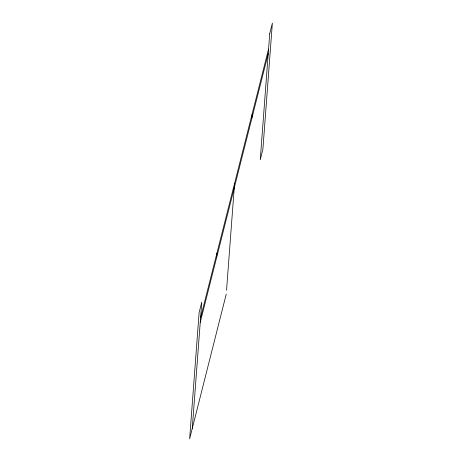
<?xml version="1.0" encoding="UTF-8"?>
<svg xmlns="http://www.w3.org/2000/svg" width="462" height="462" viewBox="0 0 462 462"><rect width="100%" height="100%" fill="white"/><g stroke="black" fill="none" stroke-linecap="round" stroke-linejoin="round"><path stroke-width="0.69" d="M192.267 428.436L201.761 302.177L199.116 312.641L189.622 438.9L226.253 294.127M216.58 257.779L216.926 253.13M226.542 290.257L234.581 183.362M251.888 118.243L252.235 113.594M200.595 317.671L268.566 49.059M200.248 322.314L268.22 53.702M269.733 33.564L260.239 159.823L262.884 149.359L272.378 23.1L269.733 33.564"/></g></svg>
